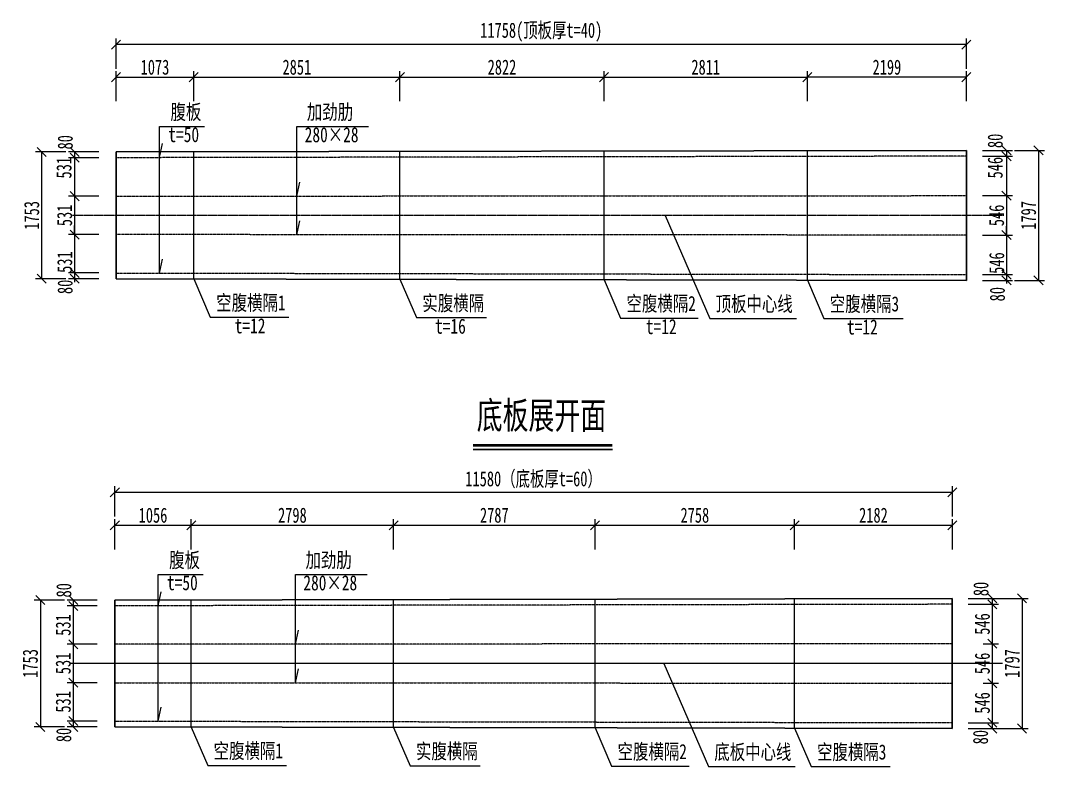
# Model space of a CAD drawing. Header units: millimetres. Extents: x -450182 to -147179, y 306993 to 695793.
# Drawn here: x -207779 to -193621, y 339247 to 349559 of the extents above; entities that cross this region are included whole.
import ezdxf
from ezdxf.enums import TextEntityAlignment as Align

# ---------------------------------------------------------------- set-up
doc = ezdxf.new("R2010")
doc.units = ezdxf.units.MM
doc.header["$PDMODE"] = 34
doc.linetypes.add('CENTER2', pattern=[28.575, 19.05, -3.175, 3.175, -3.175])
doc.linetypes.add('DASHED', pattern=[0.75, 0.5, -0.25])
doc.layers.get('Defpoints').update_dxf_attribs({"color": 8})
for name, color, linetype, lineweight in [('中心线', 4, 'CENTER2', 15), ('标注', 4, 'Continuous', 13), ('标注线及字体', 2, 'Continuous', 15), ('虚线', 4, 'DASHED', 15), ('钢板粗线', 1, 'Continuous', 25)]:
    doc.layers.add(name, color=color, linetype=linetype, lineweight=lineweight)
doc.styles.add('111', font='仿宋_GB2312.ttf', dxfattribs={"width": 0.7})
doc.styles.add('BM_Anno', font='仿宋_GB2312.ttf', dxfattribs={"width": 0.85})
doc.dimstyles.new('200', dxfattribs={"dimscale": 0, "dimtxt": 2.5, "dimasz": 1.5, "dimexe": 1, "dimexo": 1, "dimgap": 0.4, "dimtad": 1, "dimdec": 0, "dimdsep": 46, "dimtxsty": '111', "dimblk": 'OBLIQUE', "dimcen": 0, "dimclrd": 256, "dimclre": 256, "dimclrt": 256, "dimadec": 1, "dimazin": 2, "dimtfac": 1, "dimtdec": 0, "dimtmove": 2, "dimatfit": 3, "dimfxl": 4, "dimfxlon": 1, "dimtolj": 1, "dimlwd": -1, "dimlwe": -1, "dimarcsym": 0})

# ---------------------------------------------------------------- blocks, each defined once
blk = doc.blocks.new('_Oblique')
at = {"color": 0, "linetype": 'ByBlock', "lineweight": -2}
blk.add_line((-0.5, -0.5), (0.5, 0.5), dxfattribs=at)
blk = doc.blocks.new('*D138')
at = {"layer": 'Defpoints', "color": 0, "transparency": 16777216}
for p in [(-207031, 347662), (-206457, 347742), (-206457, 347662)]:
    blk.add_point(p, dxfattribs=at)
at = {"layer": '标注', "transparency": 16777216}
for p, q in [((-206698, 347742), (-207115, 347742)), ((-206698, 347662), (-207115, 347662)), ((-207031, 347742), (-207031, 347662))]:
    blk.add_line(p, q, dxfattribs=at)
at = {"layer": '标注', "transparency": 16777216, "xscale": 125, "yscale": 125, "zscale": 125}
for p, rotation in [((-207031, 347742), 90), ((-207031, 347662), 270)]:
    blk.add_blockref('_Oblique', p, dxfattribs=dict(at, rotation=rotation))
at = {"layer": '标注', "transparency": 16777216, "insert": (-207160, 347876), "char_height": 208.3, "attachment_point": 5, "rotation": 90, "style": '111'}
blk.add_mtext('\\A1;80', dxfattribs=at)
blk = doc.blocks.new('*D139')
at = {"layer": 'Defpoints', "color": 0, "transparency": 16777216}
for p in [(-206457, 347662), (-207031, 347131), (-206457, 347131)]:
    blk.add_point(p, dxfattribs=at)
at = {"layer": '标注', "transparency": 16777216}
for p, q in [((-206698, 347662), (-207115, 347662)), ((-207031, 347662), (-207031, 347131)), ((-206698, 347131), (-207115, 347131))]:
    blk.add_line(p, q, dxfattribs=at)
at = {"layer": '标注', "transparency": 16777216, "xscale": 125, "yscale": 125, "zscale": 125}
for p, rotation in [((-207031, 347662), 90), ((-207031, 347131), 270)]:
    blk.add_blockref('_Oblique', p, dxfattribs=dict(at, rotation=rotation))
at = {"layer": '标注', "transparency": 16777216, "insert": (-207177, 347524), "char_height": 208.3, "attachment_point": 5, "rotation": 90, "style": '111'}
blk.add_mtext('\\A1;531', dxfattribs=at)
blk = doc.blocks.new('*D140')
at = {"layer": 'Defpoints', "color": 0, "transparency": 16777216}
for p in [(-206457, 346600), (-207031, 346069), (-206457, 346069)]:
    blk.add_point(p, dxfattribs=at)
at = {"layer": '标注', "transparency": 16777216}
for p, q in [((-207031, 346600), (-207031, 346725)), ((-206698, 346600), (-207115, 346600)), ((-207031, 346600), (-207031, 346069)), ((-206698, 346069), (-207115, 346069)), ((-207031, 346069), (-207031, 345944))]:
    blk.add_line(p, q, dxfattribs=at)
at = {"layer": '标注', "transparency": 16777216, "xscale": 125, "yscale": 125, "zscale": 125}
for p, rotation in [((-207031, 346600), 270), ((-207031, 346069), 90)]:
    blk.add_blockref('_Oblique', p, dxfattribs=dict(at, rotation=rotation))
at = {"layer": '标注', "transparency": 16777216, "insert": (-207167, 346219), "char_height": 208.3, "attachment_point": 5, "rotation": 90, "style": '111'}
blk.add_mtext('\\A1;531', dxfattribs=at)
blk = doc.blocks.new('*D141')
at = {"layer": 'Defpoints', "color": 0, "transparency": 16777216}
for p in [(-206457, 346069), (-207031, 345989), (-206457, 345989)]:
    blk.add_point(p, dxfattribs=at)
at = {"layer": '标注', "transparency": 16777216}
for p, q in [((-206698, 346069), (-207115, 346069)), ((-207031, 346069), (-207031, 345989)), ((-206698, 345989), (-207115, 345989))]:
    blk.add_line(p, q, dxfattribs=at)
at = {"layer": '标注', "transparency": 16777216, "xscale": 125, "yscale": 125, "zscale": 125}
for p, rotation in [((-207031, 346069), 90), ((-207031, 345989), 270)]:
    blk.add_blockref('_Oblique', p, dxfattribs=dict(at, rotation=rotation))
at = {"layer": '标注', "transparency": 16777216, "insert": (-207162, 345877), "char_height": 208.3, "attachment_point": 5, "rotation": 90, "style": '111'}
blk.add_mtext('\\A1;80', dxfattribs=at)
blk = doc.blocks.new('*D142')
at = {"layer": 'Defpoints', "color": 0, "transparency": 16777216}
for p in [(-205384, 348776), (-206457, 347742), (-205384, 347742)]:
    blk.add_point(p, dxfattribs=at)
at = {"layer": '标注', "transparency": 16777216}
for p, q in [((-206457, 348442), (-206457, 348859)), ((-206457, 348776), (-205384, 348776)), ((-205384, 348442), (-205384, 348859))]:
    blk.add_line(p, q, dxfattribs=at)
at = {"layer": '标注', "transparency": 16777216, "xscale": 124.9999999999997, "yscale": 124.9999999999997, "zscale": 124.9999999999997, "rotation": 180}
blk.add_blockref('_Oblique', (-206457, 348776), dxfattribs=at)
at = {"layer": '标注', "transparency": 16777216, "xscale": 124.9999999999997, "yscale": 124.9999999999997, "zscale": 124.9999999999997}
blk.add_blockref('_Oblique', (-205384, 348776), dxfattribs=at)
at = {"layer": '标注', "transparency": 16777216, "insert": (-205920, 348913), "char_height": 208.3, "attachment_point": 5, "style": '111'}
blk.add_mtext('\\A1;1073', dxfattribs=at)
blk = doc.blocks.new('*D143')
at = {"layer": 'Defpoints', "color": 0, "transparency": 16777216}
for p in [(-202533, 348776), (-202533, 347749), (-205384, 347744)]:
    blk.add_point(p, dxfattribs=at)
at = {"layer": '标注', "transparency": 16777216}
for p, q in [((-205384, 348442), (-205384, 348859)), ((-205384, 348776), (-202533, 348776)), ((-202533, 348442), (-202533, 348859))]:
    blk.add_line(p, q, dxfattribs=at)
at = {"layer": '标注', "transparency": 16777216, "xscale": 124.9999999999997, "yscale": 124.9999999999997, "zscale": 124.9999999999997, "rotation": 180}
blk.add_blockref('_Oblique', (-205384, 348776), dxfattribs=at)
at = {"layer": '标注', "transparency": 16777216, "xscale": 124.9999999999997, "yscale": 124.9999999999997, "zscale": 124.9999999999997}
blk.add_blockref('_Oblique', (-202533, 348776), dxfattribs=at)
at = {"layer": '标注', "transparency": 16777216, "insert": (-203958, 348913), "char_height": 208.3, "attachment_point": 5, "style": '111'}
blk.add_mtext('\\A1;2851', dxfattribs=at)
blk = doc.blocks.new('*D144')
at = {"layer": 'Defpoints', "color": 0, "transparency": 16777216}
for p in [(-199711, 348776), (-202533, 347749), (-199711, 347755)]:
    blk.add_point(p, dxfattribs=at)
at = {"layer": '标注', "transparency": 16777216}
for p, q in [((-202533, 348442), (-202533, 348859)), ((-202533, 348776), (-199711, 348776)), ((-199711, 348442), (-199711, 348859))]:
    blk.add_line(p, q, dxfattribs=at)
at = {"layer": '标注', "transparency": 16777216, "xscale": 124.9999999999997, "yscale": 124.9999999999997, "zscale": 124.9999999999997, "rotation": 180}
blk.add_blockref('_Oblique', (-202533, 348776), dxfattribs=at)
at = {"layer": '标注', "transparency": 16777216, "xscale": 124.9999999999997, "yscale": 124.9999999999997, "zscale": 124.9999999999997}
blk.add_blockref('_Oblique', (-199711, 348776), dxfattribs=at)
at = {"layer": '标注', "transparency": 16777216, "insert": (-201122, 348913), "char_height": 208.3, "attachment_point": 5, "style": '111'}
blk.add_mtext('\\A1;2822', dxfattribs=at)
blk = doc.blocks.new('*D145')
at = {"layer": 'Defpoints', "color": 0, "transparency": 16777216}
for p in [(-196900, 348776), (-199711, 347755), (-196900, 347760)]:
    blk.add_point(p, dxfattribs=at)
at = {"layer": '标注', "transparency": 16777216}
for p, q in [((-199711, 348442), (-199711, 348859)), ((-199711, 348776), (-196900, 348776)), ((-196900, 348442), (-196900, 348859))]:
    blk.add_line(p, q, dxfattribs=at)
at = {"layer": '标注', "transparency": 16777216, "xscale": 124.9999999999997, "yscale": 124.9999999999997, "zscale": 124.9999999999997, "rotation": 180}
blk.add_blockref('_Oblique', (-199711, 348776), dxfattribs=at)
at = {"layer": '标注', "transparency": 16777216, "xscale": 124.9999999999997, "yscale": 124.9999999999997, "zscale": 124.9999999999997}
blk.add_blockref('_Oblique', (-196900, 348776), dxfattribs=at)
at = {"layer": '标注', "transparency": 16777216, "insert": (-198305, 348913), "char_height": 208.3, "attachment_point": 5, "style": '111'}
blk.add_mtext('\\A1;2811', dxfattribs=at)
blk = doc.blocks.new('*D146')
at = {"layer": 'Defpoints', "color": 0, "transparency": 16777216}
for p in [(-196900, 348776), (-196900, 347760), (-194701, 347764)]:
    blk.add_point(p, dxfattribs=at)
at = {"layer": '标注', "transparency": 16777216}
for p, q in [((-196900, 348442), (-196900, 348859)), ((-194701, 348776), (-196900, 348776)), ((-194701, 348442), (-194701, 348859))]:
    blk.add_line(p, q, dxfattribs=at)
at = {"layer": '标注', "transparency": 16777216, "xscale": 124.9999999999997, "yscale": 124.9999999999997, "zscale": 124.9999999999997, "rotation": 180}
blk.add_blockref('_Oblique', (-196900, 348776), dxfattribs=at)
at = {"layer": '标注', "transparency": 16777216, "xscale": 124.9999999999997, "yscale": 124.9999999999997, "zscale": 124.9999999999997}
blk.add_blockref('_Oblique', (-194701, 348776), dxfattribs=at)
at = {"layer": '标注', "transparency": 16777216, "insert": (-195800, 348913), "char_height": 208.3, "attachment_point": 5, "style": '111'}
blk.add_mtext('\\A1;2199', dxfattribs=at)
blk = doc.blocks.new('*D147')
at = {"layer": 'Defpoints', "color": 0, "transparency": 16777216}
for p in [(-194699, 347764), (-194699, 347684), (-194146, 347684)]:
    blk.add_point(p, dxfattribs=at)
at = {"layer": '标注', "transparency": 16777216}
for p, q in [((-194479, 347764), (-194062, 347764)), ((-194146, 347764), (-194146, 347684)), ((-194479, 347684), (-194062, 347684))]:
    blk.add_line(p, q, dxfattribs=at)
at = {"layer": '标注', "transparency": 16777216, "xscale": 124.9999999999997, "yscale": 124.9999999999997, "zscale": 124.9999999999997}
for p, rotation in [((-194146, 347764), 90), ((-194146, 347684), 270)]:
    blk.add_blockref('_Oblique', p, dxfattribs=dict(at, rotation=rotation))
at = {"layer": '标注', "transparency": 16777216, "insert": (-194302, 347895), "char_height": 208.3, "attachment_point": 5, "rotation": 90, "style": '111'}
blk.add_mtext('\\A1;80', dxfattribs=at)
blk = doc.blocks.new('*D148')
at = {"layer": 'Defpoints', "color": 0, "transparency": 16777216}
for p in [(-194699, 346047), (-194699, 345967), (-194146, 345967)]:
    blk.add_point(p, dxfattribs=at)
at = {"layer": '标注', "transparency": 16777216}
for p, q in [((-194479, 346047), (-194062, 346047)), ((-194146, 346047), (-194146, 345967)), ((-194479, 345967), (-194062, 345967))]:
    blk.add_line(p, q, dxfattribs=at)
at = {"layer": '标注', "transparency": 16777216, "xscale": 124.9999999999997, "yscale": 124.9999999999997, "zscale": 124.9999999999997}
for p, rotation in [((-194146, 346047), 90), ((-194146, 345967), 270)]:
    blk.add_blockref('_Oblique', p, dxfattribs=dict(at, rotation=rotation))
at = {"layer": '标注', "transparency": 16777216, "insert": (-194272, 345776), "char_height": 208.3, "attachment_point": 5, "rotation": 90, "style": '111'}
blk.add_mtext('\\A1;80', dxfattribs=at)
blk = doc.blocks.new('*D149')
at = {"layer": 'Defpoints', "color": 0, "transparency": 16777216}
for p in [(-206457, 347742), (-207487, 345989), (-206457, 345989)]:
    blk.add_point(p, dxfattribs=at)
at = {"layer": '标注', "transparency": 16777216}
for p, q in [((-207153, 347742), (-207570, 347742)), ((-207487, 347742), (-207487, 345989)), ((-207153, 345989), (-207570, 345989))]:
    blk.add_line(p, q, dxfattribs=at)
at = {"layer": '标注', "transparency": 16777216, "xscale": 124.9999999999999, "yscale": 124.9999999999999, "zscale": 124.9999999999999}
for p, rotation in [((-207487, 347742), 90), ((-207487, 345989), 270)]:
    blk.add_blockref('_Oblique', p, dxfattribs=dict(at, rotation=rotation))
at = {"layer": '标注', "transparency": 16777216, "insert": (-207624, 346865), "char_height": 208.3, "attachment_point": 5, "rotation": 90, "style": '111'}
blk.add_mtext('\\A1;1753', dxfattribs=at)
blk = doc.blocks.new('*D150')
at = {"layer": 'Defpoints', "color": 0, "transparency": 16777216}
for p in [(-194699, 347764), (-194699, 345967), (-193704, 345967)]:
    blk.add_point(p, dxfattribs=at)
at = {"layer": '标注', "transparency": 16777216}
for p, q in [((-194037, 347764), (-193621, 347764)), ((-193704, 347764), (-193704, 345967)), ((-194037, 345967), (-193621, 345967))]:
    blk.add_line(p, q, dxfattribs=at)
at = {"layer": '标注', "transparency": 16777216, "xscale": 124.9999999999999, "yscale": 124.9999999999999, "zscale": 124.9999999999999}
for p, rotation in [((-193704, 347764), 90), ((-193704, 345967), 270)]:
    blk.add_blockref('_Oblique', p, dxfattribs=dict(at, rotation=rotation))
at = {"layer": '标注', "transparency": 16777216, "insert": (-193841, 346865), "char_height": 208.3, "attachment_point": 5, "rotation": 90, "style": '111'}
blk.add_mtext('\\A1;1797', dxfattribs=at)
blk = doc.blocks.new('*D155')
at = {"layer": 'Defpoints', "color": 0, "transparency": 16777216}
for p in [(-206475, 341548), (-207050, 341468), (-206475, 341468)]:
    blk.add_point(p, dxfattribs=at)
at = {"layer": '标注', "transparency": 16777216}
for p, q in [((-206717, 341548), (-207133, 341548)), ((-207050, 341548), (-207050, 341468)), ((-206717, 341468), (-207133, 341468))]:
    blk.add_line(p, q, dxfattribs=at)
at = {"layer": '标注', "transparency": 16777216, "xscale": 125, "yscale": 125, "zscale": 125}
for p, rotation in [((-207050, 341548), 90), ((-207050, 341468), 270)]:
    blk.add_blockref('_Oblique', p, dxfattribs=dict(at, rotation=rotation))
at = {"layer": '标注', "transparency": 16777216, "insert": (-207179, 341683), "char_height": 208.3, "attachment_point": 5, "rotation": 90, "style": '111'}
blk.add_mtext('\\A1;80', dxfattribs=at)
blk = doc.blocks.new('*D156')
at = {"layer": 'Defpoints', "color": 0, "transparency": 16777216}
for p in [(-206475, 339875), (-207050, 339795), (-206475, 339795)]:
    blk.add_point(p, dxfattribs=at)
at = {"layer": '标注', "transparency": 16777216}
for p, q in [((-206717, 339875), (-207133, 339875)), ((-207050, 339875), (-207050, 339795)), ((-206717, 339795), (-207133, 339795))]:
    blk.add_line(p, q, dxfattribs=at)
at = {"layer": '标注', "transparency": 16777216, "xscale": 125, "yscale": 125, "zscale": 125}
for p, rotation in [((-207050, 339875), 90), ((-207050, 339795), 270)]:
    blk.add_blockref('_Oblique', p, dxfattribs=dict(at, rotation=rotation))
at = {"layer": '标注', "transparency": 16777216, "insert": (-207181, 339683), "char_height": 208.3, "attachment_point": 5, "rotation": 90, "style": '111'}
blk.add_mtext('\\A1;80', dxfattribs=at)
blk = doc.blocks.new('*D153')
at = {"layer": 'Defpoints', "color": 0, "transparency": 16777216}
for p in [(-194895, 343038), (-206475, 341541), (-194895, 341306)]:
    blk.add_point(p, dxfattribs=at)
at = {"layer": '标注', "transparency": 16777216}
for p, q in [((-206475, 342705), (-206475, 343121)), ((-194895, 342705), (-194895, 343121)), ((-206475, 343038), (-194895, 343038))]:
    blk.add_line(p, q, dxfattribs=at)
at = {"layer": '标注', "transparency": 16777216, "xscale": 124.9999999999997, "yscale": 124.9999999999997, "zscale": 124.9999999999997, "rotation": 180}
blk.add_blockref('_Oblique', (-206475, 343038), dxfattribs=at)
at = {"layer": '标注', "transparency": 16777216, "xscale": 124.9999999999997, "yscale": 124.9999999999997, "zscale": 124.9999999999997}
blk.add_blockref('_Oblique', (-194895, 343038), dxfattribs=at)
at = {"layer": '标注', "transparency": 16777216, "insert": (-200685, 343211), "char_height": 208.33, "attachment_point": 5, "style": '111'}
blk.add_mtext('\\A1;11580（底板厚t=60）', dxfattribs=at)
blk = doc.blocks.new('*D154')
at = {"layer": 'Defpoints', "color": 0, "transparency": 16777216}
for p in [(-194895, 341570), (-194895, 341490), (-194343, 341490)]:
    blk.add_point(p, dxfattribs=at)
at = {"layer": '标注', "transparency": 16777216}
for p, q in [((-194676, 341570), (-194259, 341570)), ((-194343, 341570), (-194343, 341490)), ((-194676, 341490), (-194259, 341490))]:
    blk.add_line(p, q, dxfattribs=at)
at = {"layer": '标注', "transparency": 16777216, "xscale": 124.9999999999997, "yscale": 124.9999999999997, "zscale": 124.9999999999997}
for p, rotation in [((-194343, 341570), 90), ((-194343, 341490), 270)]:
    blk.add_blockref('_Oblique', p, dxfattribs=dict(at, rotation=rotation))
at = {"layer": '标注', "transparency": 16777216, "insert": (-194499, 341701), "char_height": 208.3, "attachment_point": 5, "rotation": 90, "style": '111'}
blk.add_mtext('\\A1;80', dxfattribs=at)
blk = doc.blocks.new('*D151')
at = {"layer": 'Defpoints', "color": 0, "transparency": 16777216}
for p in [(-206475, 341548), (-207505, 339795), (-206475, 339795)]:
    blk.add_point(p, dxfattribs=at)
at = {"layer": '标注', "transparency": 16777216}
for p, q in [((-207172, 341548), (-207589, 341548)), ((-207505, 341548), (-207505, 339795)), ((-207172, 339795), (-207589, 339795))]:
    blk.add_line(p, q, dxfattribs=at)
at = {"layer": '标注', "transparency": 16777216, "xscale": 124.9999999999999, "yscale": 124.9999999999999, "zscale": 124.9999999999999}
for p, rotation in [((-207505, 341548), 90), ((-207505, 339795), 270)]:
    blk.add_blockref('_Oblique', p, dxfattribs=dict(at, rotation=rotation))
at = {"layer": '标注', "transparency": 16777216, "insert": (-207643, 340672), "char_height": 208.3, "attachment_point": 5, "rotation": 90, "style": '111'}
blk.add_mtext('\\A1;1753', dxfattribs=at)
blk = doc.blocks.new('*D152')
at = {"layer": 'Defpoints', "color": 0, "transparency": 16777216}
for p in [(-194717, 341570), (-194717, 339773), (-193931, 339773)]:
    blk.add_point(p, dxfattribs=at)
at = {"layer": '标注', "transparency": 16777216}
for p, q in [((-194264, 341570), (-193847, 341570)), ((-193931, 341570), (-193931, 339773)), ((-194264, 339773), (-193847, 339773))]:
    blk.add_line(p, q, dxfattribs=at)
at = {"layer": '标注', "transparency": 16777216, "xscale": 124.9999999999999, "yscale": 124.9999999999999, "zscale": 124.9999999999999}
for p, rotation in [((-193931, 341570), 90), ((-193931, 339773), 270)]:
    blk.add_blockref('_Oblique', p, dxfattribs=dict(at, rotation=rotation))
at = {"layer": '标注', "transparency": 16777216, "insert": (-194068, 340672), "char_height": 208.3, "attachment_point": 5, "rotation": 90, "style": '111'}
blk.add_mtext('\\A1;1797', dxfattribs=at)
blk = doc.blocks.new('*D158')
at = {"layer": 'Defpoints', "color": 0, "transparency": 16777216}
for p in [(-194699, 347684), (-194699, 347138), (-194146, 347138)]:
    blk.add_point(p, dxfattribs=at)
at = {"layer": '标注', "transparency": 16777216}
for p, q in [((-194479, 347684), (-194062, 347684)), ((-194146, 347684), (-194146, 347138)), ((-194479, 347138), (-194062, 347138))]:
    blk.add_line(p, q, dxfattribs=at)
at = {"layer": '标注', "transparency": 16777216, "xscale": 124.9999999999997, "yscale": 124.9999999999997, "zscale": 124.9999999999997}
for p, rotation in [((-194146, 347684), 90), ((-194146, 347138), 270)]:
    blk.add_blockref('_Oblique', p, dxfattribs=dict(at, rotation=rotation))
at = {"layer": '标注', "transparency": 16777216, "insert": (-194302, 347525), "char_height": 208.3, "attachment_point": 5, "rotation": 90, "style": '111'}
blk.add_mtext('\\A1;546', dxfattribs=at)
blk = doc.blocks.new('*D159')
at = {"layer": 'Defpoints', "color": 0, "transparency": 16777216}
for p in [(-194699, 346593), (-194699, 346047), (-194146, 346047)]:
    blk.add_point(p, dxfattribs=at)
at = {"layer": '标注', "transparency": 16777216}
for p, q in [((-194146, 346593), (-194146, 346718)), ((-194479, 346593), (-194062, 346593)), ((-194146, 346593), (-194146, 346047)), ((-194479, 346047), (-194062, 346047)), ((-194146, 346047), (-194146, 345922))]:
    blk.add_line(p, q, dxfattribs=at)
at = {"layer": '标注', "transparency": 16777216, "xscale": 124.9999999999997, "yscale": 124.9999999999997, "zscale": 124.9999999999997}
for p, rotation in [((-194146, 346593), 270), ((-194146, 346047), 90)]:
    blk.add_blockref('_Oblique', p, dxfattribs=dict(at, rotation=rotation))
at = {"layer": '标注', "transparency": 16777216, "insert": (-194281, 346206), "char_height": 208.3, "attachment_point": 5, "rotation": 90, "style": '111'}
blk.add_mtext('\\A1;546', dxfattribs=at)
blk = doc.blocks.new('*D199')
at = {"layer": 'Defpoints', "color": 0, "transparency": 16777216}
for p in [(-205419, 342582), (-206475, 341548), (-205419, 341306)]:
    blk.add_point(p, dxfattribs=at)
at = {"layer": '标注', "transparency": 16777216}
for p, q in [((-206475, 342249), (-206475, 342665)), ((-205419, 342249), (-205419, 342665)), ((-206475, 342582), (-205419, 342582))]:
    blk.add_line(p, q, dxfattribs=at)
at = {"layer": '标注', "transparency": 16777216, "xscale": 124.9999999999999, "yscale": 124.9999999999999, "zscale": 124.9999999999999, "rotation": 180}
blk.add_blockref('_Oblique', (-206475, 342582), dxfattribs=at)
at = {"layer": '标注', "transparency": 16777216, "xscale": 124.9999999999999, "yscale": 124.9999999999999, "zscale": 124.9999999999999}
blk.add_blockref('_Oblique', (-205419, 342582), dxfattribs=at)
at = {"layer": '标注', "transparency": 16777216, "insert": (-205947, 342720), "char_height": 208.3, "attachment_point": 5, "style": '111'}
blk.add_mtext('\\A1;1056', dxfattribs=at)
blk = doc.blocks.new('*D200')
at = {"layer": 'Defpoints', "color": 0, "transparency": 16777216}
for p in [(-202621, 342582), (-205419, 341306), (-202621, 341306)]:
    blk.add_point(p, dxfattribs=at)
at = {"layer": '标注', "transparency": 16777216}
for p, q in [((-205419, 342249), (-205419, 342665)), ((-202621, 342249), (-202621, 342665)), ((-205419, 342582), (-202621, 342582))]:
    blk.add_line(p, q, dxfattribs=at)
at = {"layer": '标注', "transparency": 16777216, "xscale": 124.9999999999999, "yscale": 124.9999999999999, "zscale": 124.9999999999999, "rotation": 180}
blk.add_blockref('_Oblique', (-205419, 342582), dxfattribs=at)
at = {"layer": '标注', "transparency": 16777216, "xscale": 124.9999999999999, "yscale": 124.9999999999999, "zscale": 124.9999999999999}
blk.add_blockref('_Oblique', (-202621, 342582), dxfattribs=at)
at = {"layer": '标注', "transparency": 16777216, "insert": (-204020, 342720), "char_height": 208.3, "attachment_point": 5, "style": '111'}
blk.add_mtext('\\A1;2798', dxfattribs=at)
blk = doc.blocks.new('*D201')
at = {"layer": 'Defpoints', "color": 0, "transparency": 16777216}
for p in [(-199834, 342582), (-202621, 341306), (-199834, 341306)]:
    blk.add_point(p, dxfattribs=at)
at = {"layer": '标注', "transparency": 16777216}
for p, q in [((-202621, 342249), (-202621, 342665)), ((-199834, 342249), (-199834, 342665)), ((-202621, 342582), (-199834, 342582))]:
    blk.add_line(p, q, dxfattribs=at)
at = {"layer": '标注', "transparency": 16777216, "xscale": 124.9999999999999, "yscale": 124.9999999999999, "zscale": 124.9999999999999, "rotation": 180}
blk.add_blockref('_Oblique', (-202621, 342582), dxfattribs=at)
at = {"layer": '标注', "transparency": 16777216, "xscale": 124.9999999999999, "yscale": 124.9999999999999, "zscale": 124.9999999999999}
blk.add_blockref('_Oblique', (-199834, 342582), dxfattribs=at)
at = {"layer": '标注', "transparency": 16777216, "insert": (-201228, 342720), "char_height": 208.3, "attachment_point": 5, "style": '111'}
blk.add_mtext('\\A1;2787', dxfattribs=at)
blk = doc.blocks.new('*D202')
at = {"layer": 'Defpoints', "color": 0, "transparency": 16777216}
for p in [(-197076, 342582), (-199834, 341306), (-197076, 341306)]:
    blk.add_point(p, dxfattribs=at)
at = {"layer": '标注', "transparency": 16777216}
for p, q in [((-199834, 342249), (-199834, 342665)), ((-197076, 342249), (-197076, 342665)), ((-199834, 342582), (-197076, 342582))]:
    blk.add_line(p, q, dxfattribs=at)
at = {"layer": '标注', "transparency": 16777216, "xscale": 124.9999999999999, "yscale": 124.9999999999999, "zscale": 124.9999999999999, "rotation": 180}
blk.add_blockref('_Oblique', (-199834, 342582), dxfattribs=at)
at = {"layer": '标注', "transparency": 16777216, "xscale": 124.9999999999999, "yscale": 124.9999999999999, "zscale": 124.9999999999999}
blk.add_blockref('_Oblique', (-197076, 342582), dxfattribs=at)
at = {"layer": '标注', "transparency": 16777216, "insert": (-198455, 342720), "char_height": 208.3, "attachment_point": 5, "style": '111'}
blk.add_mtext('\\A1;2758', dxfattribs=at)
blk = doc.blocks.new('*D203')
at = {"layer": 'Defpoints', "color": 0, "transparency": 16777216}
for p in [(-194895, 342582), (-197076, 341306), (-194895, 341306)]:
    blk.add_point(p, dxfattribs=at)
at = {"layer": '标注', "transparency": 16777216}
for p, q in [((-197076, 342249), (-197076, 342665)), ((-194895, 342249), (-194895, 342665)), ((-197076, 342582), (-194895, 342582))]:
    blk.add_line(p, q, dxfattribs=at)
at = {"layer": '标注', "transparency": 16777216, "xscale": 124.9999999999999, "yscale": 124.9999999999999, "zscale": 124.9999999999999, "rotation": 180}
blk.add_blockref('_Oblique', (-197076, 342582), dxfattribs=at)
at = {"layer": '标注', "transparency": 16777216, "xscale": 124.9999999999999, "yscale": 124.9999999999999, "zscale": 124.9999999999999}
blk.add_blockref('_Oblique', (-194895, 342582), dxfattribs=at)
at = {"layer": '标注', "transparency": 16777216, "insert": (-195986, 342720), "char_height": 208.3, "attachment_point": 5, "style": '111'}
blk.add_mtext('\\A1;2182', dxfattribs=at)
blk = doc.blocks.new('*D227')
at = {"layer": 'Defpoints', "color": 0, "transparency": 16777216}
for p in [(-206457, 347131), (-207031, 346600), (-206457, 346600)]:
    blk.add_point(p, dxfattribs=at)
at = {"layer": '标注', "transparency": 16777216}
for p, q in [((-206698, 347131), (-207115, 347131)), ((-207031, 347131), (-207031, 346600)), ((-206698, 346600), (-207115, 346600))]:
    blk.add_line(p, q, dxfattribs=at)
at = {"layer": '标注', "transparency": 16777216, "xscale": 124.9999999999999, "yscale": 124.9999999999999, "zscale": 124.9999999999999}
for p, rotation in [((-207031, 347131), 90), ((-207031, 346600), 270)]:
    blk.add_blockref('_Oblique', p, dxfattribs=dict(at, rotation=rotation))
at = {"layer": '标注', "transparency": 16777216, "insert": (-207169, 346865), "char_height": 208.3, "attachment_point": 5, "rotation": 90, "style": '111'}
blk.add_mtext('\\A1;531', dxfattribs=at)
blk = doc.blocks.new('*D228')
at = {"layer": 'Defpoints', "color": 0, "transparency": 16777216}
for p in [(-194699, 347138), (-194699, 346593), (-194146, 346593)]:
    blk.add_point(p, dxfattribs=at)
at = {"layer": '标注', "transparency": 16777216}
for p, q in [((-194479, 347138), (-194062, 347138)), ((-194146, 347138), (-194146, 346593)), ((-194479, 346593), (-194062, 346593))]:
    blk.add_line(p, q, dxfattribs=at)
at = {"layer": '标注', "transparency": 16777216, "xscale": 124.9999999999999, "yscale": 124.9999999999999, "zscale": 124.9999999999999}
for p, rotation in [((-194146, 347138), 90), ((-194146, 346593), 270)]:
    blk.add_blockref('_Oblique', p, dxfattribs=dict(at, rotation=rotation))
at = {"layer": '标注', "transparency": 16777216, "insert": (-194283, 346865), "char_height": 208.3, "attachment_point": 5, "rotation": 90, "style": '111'}
blk.add_mtext('\\A1;546', dxfattribs=at)
blk = doc.blocks.new('*D615')
at = {"layer": 'Defpoints', "color": 0, "transparency": 16777216}
for p in [(-206476, 341468), (-207050, 340937), (-206475, 340937)]:
    blk.add_point(p, dxfattribs=at)
at = {"layer": '标注', "transparency": 16777216}
for p, q in [((-206717, 341468), (-207133, 341468)), ((-207050, 341468), (-207050, 340937)), ((-206717, 340937), (-207133, 340937))]:
    blk.add_line(p, q, dxfattribs=at)
at = {"layer": '标注', "transparency": 16777216, "xscale": 124.9999999999997, "yscale": 124.9999999999997, "zscale": 124.9999999999997}
for p, rotation in [((-207050, 341468), 90), ((-207050, 340937), 270)]:
    blk.add_blockref('_Oblique', p, dxfattribs=dict(at, rotation=rotation))
at = {"layer": '标注', "transparency": 16777216, "insert": (-207188, 341203), "char_height": 208.3, "attachment_point": 5, "rotation": 90, "style": '111'}
blk.add_mtext('\\A1;531', dxfattribs=at)
blk = doc.blocks.new('*D616')
at = {"layer": 'Defpoints', "color": 0, "transparency": 16777216}
for p in [(-206475, 340937), (-207050, 340406), (-206476, 340406)]:
    blk.add_point(p, dxfattribs=at)
at = {"layer": '标注', "transparency": 16777216}
for p, q in [((-206717, 340937), (-207133, 340937)), ((-207050, 340937), (-207050, 340406)), ((-206717, 340406), (-207133, 340406))]:
    blk.add_line(p, q, dxfattribs=at)
at = {"layer": '标注', "transparency": 16777216, "xscale": 124.9999999999997, "yscale": 124.9999999999997, "zscale": 124.9999999999997}
for p, rotation in [((-207050, 340937), 90), ((-207050, 340406), 270)]:
    blk.add_blockref('_Oblique', p, dxfattribs=dict(at, rotation=rotation))
at = {"layer": '标注', "transparency": 16777216, "insert": (-207188, 340672), "char_height": 208.3, "attachment_point": 5, "rotation": 90, "style": '111'}
blk.add_mtext('\\A1;531', dxfattribs=at)
blk = doc.blocks.new('*D617')
at = {"layer": 'Defpoints', "color": 0, "transparency": 16777216}
for p in [(-206476, 340406), (-207050, 339875), (-206477, 339875)]:
    blk.add_point(p, dxfattribs=at)
at = {"layer": '标注', "transparency": 16777216}
for p, q in [((-206717, 340406), (-207133, 340406)), ((-207050, 340406), (-207050, 339875)), ((-206717, 339875), (-207133, 339875))]:
    blk.add_line(p, q, dxfattribs=at)
at = {"layer": '标注', "transparency": 16777216, "xscale": 124.9999999999997, "yscale": 124.9999999999997, "zscale": 124.9999999999997}
for p, rotation in [((-207050, 340406), 90), ((-207050, 339875), 270)]:
    blk.add_blockref('_Oblique', p, dxfattribs=dict(at, rotation=rotation))
at = {"layer": '标注', "transparency": 16777216, "insert": (-207188, 340141), "char_height": 208.3, "attachment_point": 5, "rotation": 90, "style": '111'}
blk.add_mtext('\\A1;531', dxfattribs=at)
blk = doc.blocks.new('*D618')
at = {"layer": 'Defpoints', "color": 0, "transparency": 16777216}
for p in [(-194923, 339853), (-194924, 339773), (-194343, 339773)]:
    blk.add_point(p, dxfattribs=at)
at = {"layer": '标注', "transparency": 16777216}
for p, q in [((-194676, 339853), (-194259, 339853)), ((-194343, 339853), (-194343, 339773)), ((-194676, 339773), (-194259, 339773))]:
    blk.add_line(p, q, dxfattribs=at)
at = {"layer": '标注', "transparency": 16777216, "xscale": 124.9999999999997, "yscale": 124.9999999999997, "zscale": 124.9999999999997}
for p, rotation in [((-194343, 339853), 90), ((-194343, 339773), 270)]:
    blk.add_blockref('_Oblique', p, dxfattribs=dict(at, rotation=rotation))
at = {"layer": '标注', "transparency": 16777216, "insert": (-194505, 339653), "char_height": 208.3, "attachment_point": 5, "rotation": 90, "style": '111'}
blk.add_mtext('\\A1;80', dxfattribs=at)
blk = doc.blocks.new('*D619')
at = {"layer": 'Defpoints', "color": 0, "transparency": 16777216}
for p in [(-206457, 349226), (-206457, 348055), (-194701, 348077)]:
    blk.add_point(p, dxfattribs=at)
at = {"layer": '标注', "transparency": 16777216}
for p, q in [((-206457, 348893), (-206457, 349310)), ((-194701, 348893), (-194701, 349310)), ((-194701, 349226), (-206457, 349226))]:
    blk.add_line(p, q, dxfattribs=at)
at = {"layer": '标注', "transparency": 16777216, "xscale": 124.9999999999997, "yscale": 124.9999999999997, "zscale": 124.9999999999997, "rotation": 180}
blk.add_blockref('_Oblique', (-206457, 349226), dxfattribs=at)
at = {"layer": '标注', "transparency": 16777216, "xscale": 124.9999999999997, "yscale": 124.9999999999997, "zscale": 124.9999999999997}
blk.add_blockref('_Oblique', (-194701, 349226), dxfattribs=at)
at = {"layer": '标注', "transparency": 16777216, "insert": (-200579, 349397), "char_height": 208.33, "attachment_point": 5, "style": '111'}
blk.add_mtext('\\A1;11758(顶板厚t=40)', dxfattribs=at)
blk = doc.blocks.new('*D620')
at = {"layer": 'Defpoints', "color": 0, "transparency": 16777216}
for p in [(-194895, 341490), (-194895, 340944), (-194343, 340944)]:
    blk.add_point(p, dxfattribs=at)
at = {"layer": '标注', "transparency": 16777216}
for p, q in [((-194468, 341490), (-194259, 341490)), ((-194343, 341490), (-194343, 340944)), ((-194468, 340944), (-194259, 340944))]:
    blk.add_line(p, q, dxfattribs=at)
at = {"layer": '标注', "transparency": 16777216, "xscale": 124.9999999999999, "yscale": 124.9999999999999, "zscale": 124.9999999999999}
for p, rotation in [((-194343, 341490), 90), ((-194343, 340944), 270)]:
    blk.add_blockref('_Oblique', p, dxfattribs=dict(at, rotation=rotation))
at = {"layer": '标注', "transparency": 16777216, "insert": (-194480, 341217), "char_height": 208.3, "attachment_point": 5, "rotation": 90, "style": '111'}
blk.add_mtext('\\A1;546', dxfattribs=at)
blk = doc.blocks.new('*D621')
at = {"layer": 'Defpoints', "color": 0, "transparency": 16777216}
for p in [(-194895, 340944), (-194896, 340399), (-194343, 340399)]:
    blk.add_point(p, dxfattribs=at)
at = {"layer": '标注', "transparency": 16777216}
for p, q in [((-194468, 340944), (-194259, 340944)), ((-194343, 340944), (-194343, 340399)), ((-194468, 340399), (-194259, 340399))]:
    blk.add_line(p, q, dxfattribs=at)
at = {"layer": '标注', "transparency": 16777216, "xscale": 124.9999999999999, "yscale": 124.9999999999999, "zscale": 124.9999999999999}
for p, rotation in [((-194343, 340944), 90), ((-194343, 340399), 270)]:
    blk.add_blockref('_Oblique', p, dxfattribs=dict(at, rotation=rotation))
at = {"layer": '标注', "transparency": 16777216, "insert": (-194480, 340672), "char_height": 208.3, "attachment_point": 5, "rotation": 90, "style": '111'}
blk.add_mtext('\\A1;546', dxfattribs=at)
blk = doc.blocks.new('*D622')
at = {"layer": 'Defpoints', "color": 0, "transparency": 16777216}
for p in [(-194895, 340399), (-194923, 339853), (-194343, 339853)]:
    blk.add_point(p, dxfattribs=at)
at = {"layer": '标注', "transparency": 16777216}
for p, q in [((-194468, 340399), (-194259, 340399)), ((-194343, 340399), (-194343, 339853)), ((-194468, 339853), (-194259, 339853))]:
    blk.add_line(p, q, dxfattribs=at)
at = {"layer": '标注', "transparency": 16777216, "xscale": 124.9999999999999, "yscale": 124.9999999999999, "zscale": 124.9999999999999}
for p, rotation in [((-194343, 340399), 90), ((-194343, 339853), 270)]:
    blk.add_blockref('_Oblique', p, dxfattribs=dict(at, rotation=rotation))
at = {"layer": '标注', "transparency": 16777216, "insert": (-194480, 340126), "char_height": 208.3, "attachment_point": 5, "rotation": 90, "style": '111'}
blk.add_mtext('\\A1;546', dxfattribs=at)

msp = doc.modelspace()

# ---------------------------------------------------------------- linework, layer by layer
at = {"color": 4}
msp.add_line((-201520.4, 343627.3), (-199595.2, 343627.3), dxfattribs=at)
at = {"color": 6, "const_width": 36}
msp.add_lwpolyline([(-201520.4, 343687.3), (-199595.2, 343687.3)], dxfattribs=at)
at = {"layer": '中心线', "ltscale": 0.5}
for p, q in [((-194185, 346865.4), (-207077.9, 346865.4)), ((-194203.7, 340671.6), (-207096.5, 340671.6))]:
    msp.add_line(p, q, dxfattribs=at)
at = {"layer": '标注'}
for p, q in [((-205858.5, 346067.8), (-205858.5, 348093.6)), ((-205858.5, 348093.6), (-205236.5, 348093.6)), ((-203959.5, 346598.4), (-203959.5, 348093.6)), ((-203959.5, 348093.6), (-202965.7, 348093.6)), ((-205858.5, 347663.1), (-205816.2, 347856.8)), ((-203959.4, 347132.5), (-203917.1, 347326.2)), ((-203959.4, 346598.4), (-203917.1, 346792.1)), ((-198864, 346865.4), (-198249.4, 345441.2)), ((-205858.5, 346067.8), (-205816.2, 346261.6)), ((-205383.8, 345986.9), (-205155.2, 345457.1)), ((-202532.8, 345981.6), (-202304.2, 345451.8)), ((-199710.8, 345976.3), (-199482.2, 345446.5)), ((-196899.8, 345971.1), (-196671.2, 345441.2)), ((-205155.2, 345457.1), (-204066.9, 345457.1)), ((-202304.2, 345451.8), (-201334.8, 345451.8)), ((-199482.2, 345446.5), (-198408.4, 345446.5)), ((-198249.4, 345441.2), (-197049.1, 345441.2)), ((-196671.2, 345441.2), (-195577, 345441.2)), ((-205877.2, 339873.9), (-205877.2, 341899.7)), ((-205877.2, 341899.7), (-205255.2, 341899.7)), ((-203978.1, 340404.5), (-203978.1, 341899.7)), ((-203978.1, 341899.7), (-202984.4, 341899.7)), ((-205877.2, 341469.2), (-205834.9, 341662.9)), ((-203977.7, 340938.6), (-203935.4, 341132.4)), ((-198882.7, 340671.6), (-198268.1, 339247.3)), ((-203978.1, 340404.5), (-203935.8, 340598.2)), ((-205877.2, 339873.9), (-205834.9, 340067.7)), ((-205419.5, 339793.1), (-205190.8, 339263.2)), ((-202621.5, 339787.8), (-202392.8, 339258)), ((-199834.5, 339782.6), (-199605.8, 339252.8)), ((-197076.5, 339777.2), (-196847.8, 339247.3)), ((-205190.8, 339263.2), (-204102.5, 339263.2)), ((-202392.8, 339258), (-201423.4, 339258)), ((-199605.8, 339252.8), (-198532.1, 339252.8)), ((-198268.1, 339247.3), (-197067.8, 339247.3)), ((-196847.8, 339247.3), (-195753.7, 339247.3))]:
    msp.add_line(p, q, dxfattribs=at)
at = {"layer": '虚线', "color": 6, "ltscale": 4}
for p, q in [((-202532.8, 345981.6), (-202532.8, 347749.3)), ((-199710.8, 345976.3), (-199710.8, 347754.6)), ((-196899.8, 345971.1), (-196899.8, 347759.8)), ((-205383.8, 345986.9), (-205383.8, 347744)), ((-205419.5, 339793.1), (-205419.5, 341550)), ((-202621.5, 339787.8), (-202621.5, 341555.3)), ((-199834.5, 339782.6), (-199834.5, 341560.5)), ((-197076.5, 339777.2), (-197076.5, 341565.6))]:
    msp.add_line(p, q, dxfattribs=at)
at = {"layer": '虚线', "ltscale": 5}
for p, q in [((-194698.6, 347683.9), (-206456.6, 347661.9)), ((-206456.6, 347130.9), (-194699, 347138.3)), ((-194699.2, 346592.6), (-206456.6, 346599.9)), ((-206456.6, 346068.9), (-194698.6, 346046.9)), ((-194895.5, 341489.7), (-206475.3, 341468.1)), ((-194895.5, 340944.3), (-206475.3, 340937.1)), ((-206475.3, 340406.1), (-194895.5, 340398.8)), ((-206475.3, 339875.1), (-194895.5, 339853.4))]:
    msp.add_line(p, q, dxfattribs=at)
at = {"layer": '钢板粗线'}
for p, q in [((-194698.8, 347763.9), (-206456.8, 347741.9)), ((-194698.8, 347763.9), (-194698.8, 345966.9)), ((-206456.8, 347741.9), (-206456.8, 345988.9)), ((-206456.8, 345988.9), (-194698.8, 345966.9)), ((-194895.5, 341569.7), (-206475.5, 341548.1)), ((-206475.5, 341548.1), (-206475.5, 339795.1)), ((-194895.5, 341569.7), (-194895.5, 339773.4)), ((-206475.5, 339795.1), (-194895.5, 339773.4))]:
    msp.add_line(p, q, dxfattribs=at)

# ---------------------------------------------------------------- texts
at = {"layer": '标注', "linetype": 'DASHED', "style": 'BM_Anno', "width": 0.75}
for s, p in [('腹板', (-205705.4, 348128.7)), ('加劲肋', (-203820.2, 348128.7)), ('t=50', (-205734.9, 347815.6)), ('280×28', (-203849.7, 347813.6)), ('空腹横隔1', (-205073.3, 345491.5)), ('实腹横隔', (-202222.3, 345486.1)), ('空腹横隔2', (-199400.3, 345480.9)), ('顶板中心线', (-198167.6, 345475.6)), ('空腹横隔3', (-196589.3, 345475.6)), ('t=12', (-204817.7, 345172.6)), ('t=16', (-202047.3, 345167.3)), ('t=12', (-199132.7, 345162)), ('t=12', (-196351.6, 345156.7)), ('腹板', (-205724.1, 341934.9)), ('加劲肋', (-203838.9, 341934.9)), ('t=50', (-205753.6, 341621.7)), ('280×28', (-203868.4, 341619.7)), ('空腹横隔1', (-205109, 339297.6)), ('实腹横隔', (-202311, 339292.4)), ('空腹横隔2', (-199524, 339287.2)), ('底板中心线', (-198186.3, 339281.7)), ('空腹横隔3', (-196766, 339281.7))]:
    msp.add_text(s, height=208.33, dxfattribs=at).set_placement(p, align=Align.BOTTOM_LEFT)
at = {"layer": '标注线及字体', "color": 0, "style": '111', "width": 0.7}
msp.add_text('底板展开面', height=375, dxfattribs=at).set_placement((-200576.5, 344108.3), align=Align.MIDDLE)

# ---------------------------------------------------------------- dimensions: what is measured, and where the dimension line sits
at = {"layer": '标注'}
for base, p1, p2, text, picture, middle in [((-206456.8, 349226.2), (-194700.8, 348077.1), (-206456.8, 348055.1), '11758(顶板厚t=40)', '*D619', (-200578.8, 349396.9)), ((-194895.5, 343038.1), (-206475.5, 341540.5), (-194895.5, 341305.9), '<>（底板厚t=60）', '*D153', (-200685.5, 343210.5)), ((-194895.5, 342582.1), (-197076.5, 341305.9), (-194895.5, 341305.9), '2182', '*D203', (-195986, 342719.6))]:
    dim = msp.add_linear_dim(base=base, p1=p1, p2=p2, text=text, dimstyle='200', override={"dimscale": 83.333333, "dimarcsym": 1}, dxfattribs=at)
    dim.commit()
    dim.dimension.update_dxf_attribs({"geometry": picture, "text_midpoint": middle})
for base, p1, p2, picture, middle in [((-205383.8, 348775.5), (-206456.8, 347741.9), (-205383.8, 347741.9), '*D142', (-205920.3, 348913)), ((-202532.8, 348775.5), (-205383.8, 347744), (-202532.8, 347749.3), '*D143', (-203958.3, 348913)), ((-199710.8, 348775.5), (-202532.8, 347749.3), (-199710.8, 347754.6), '*D144', (-201121.8, 348913)), ((-196899.8, 348775.5), (-199710.8, 347754.6), (-196899.8, 347759.8), '*D145', (-198305.3, 348913)), ((-196899.8, 348775.5), (-194700.8, 347763.9), (-196899.8, 347759.8), '*D146', (-195800.3, 348913)), ((-205419.5, 342582.1), (-206475.5, 341548.1), (-205419.5, 341305.9), '*D199', (-205947.5, 342719.6)), ((-202621.5, 342582.1), (-205419.5, 341305.9), (-202621.5, 341305.9), '*D200', (-204020.5, 342719.6)), ((-199834.5, 342582.1), (-202621.5, 341305.9), (-199834.5, 341305.9), '*D201', (-201228, 342719.6)), ((-197076.5, 342582.1), (-199834.5, 341305.9), (-197076.5, 341305.9), '*D202', (-198455.5, 342719.6))]:
    dim = msp.add_linear_dim(base=base, p1=p1, p2=p2, dimstyle='200', override={"dimscale": 83.333333, "dimarcsym": 1}, dxfattribs=at)
    dim.commit()
    dim.dimension.update_dxf_attribs({"geometry": picture, "text_midpoint": middle})
for base, p1, p2, picture, middle in [((-207031.3, 347661.9), (-206456.8, 347741.9), (-206456.6, 347661.9), '*D138', (-207159.8, 347876.4)), ((-194145.7, 347683.9), (-194698.8, 347763.9), (-194698.6, 347683.9), '*D147', (-194302.3, 347895)), ((-207031.3, 347130.9), (-206456.6, 347661.9), (-206456.6, 347130.9), '*D139', (-207177.4, 347523.9)), ((-194145.7, 347138.3), (-194698.8, 347683.9), (-194699, 347138.3), '*D158', (-194301.6, 347524.5)), ((-207031.3, 346068.9), (-206456.6, 346599.9), (-206456.6, 346068.9), '*D140', (-207167, 346219.4)), ((-194145.7, 346046.9), (-194699.2, 346592.6), (-194699.4, 346046.9), '*D159', (-194281.2, 346206.2)), ((-207031.3, 345988.9), (-206456.6, 346068.9), (-206456.8, 345988.9), '*D141', (-207162.1, 345877.4)), ((-194145.7, 345966.9), (-194698.6, 346046.9), (-194698.8, 345966.9), '*D148', (-194272.2, 345775.7)), ((-207050, 341468.1), (-206475.5, 341548.1), (-206475.3, 341468.1), '*D155', (-207178.5, 341682.5)), ((-194342.5, 341489.7), (-194895.5, 341569.7), (-194895.5, 341489.7), '*D154', (-194499.2, 341700.8)), ((-207050, 339795.1), (-206475.3, 339875.1), (-206475.5, 339795.1), '*D156', (-207180.7, 339683.5)), ((-194342.5, 339773.4), (-194923.5, 339853.4), (-194923.6, 339773.4), '*D618', (-194505.1, 339653))]:
    dim = msp.add_linear_dim(base=base, p1=p1, p2=p2, angle=90, dimstyle='200', override={"dimscale": 83.333333, "dimarcsym": 1}, dxfattribs=at)
    dim.commit()
    dim.dimension.update_dxf_attribs({"geometry": picture, "text_midpoint": middle, "dimtype": 160})
for base, p1, p2, picture, middle in [((-207486.6, 345988.9), (-206456.8, 347741.9), (-206456.8, 345988.9), '*D149', (-207624.1, 346865.4)), ((-193703.9, 345966.9), (-194698.8, 347763.9), (-194698.8, 345966.9), '*D150', (-193841.4, 346865.4)), ((-207031.3, 346599.9), (-206456.6, 347130.9), (-206456.6, 346599.9), '*D227', (-207168.8, 346865.4)), ((-194145.7, 346592.6), (-194699, 347138.3), (-194699.2, 346592.6), '*D228', (-194283.2, 346865.4)), ((-207505.3, 339795.1), (-206475.5, 341548.1), (-206475.5, 339795.1), '*D151', (-207642.8, 340671.6)), ((-207050, 340937.1), (-206476, 341468.1), (-206475.3, 340937.1), '*D615', (-207187.5, 341202.6)), ((-193930.5, 339773.1), (-194717.5, 341570.1), (-194717.5, 339773.1), '*D152', (-194068, 340671.6)), ((-207050, 340406.1), (-206475.3, 340937.1), (-206475.7, 340406.1), '*D616', (-207187.5, 340671.6)), ((-207050, 339875.1), (-206475.7, 340406.1), (-206476.7, 339875.1), '*D617', (-207187.5, 340140.6))]:
    dim = msp.add_linear_dim(base=base, p1=p1, p2=p2, angle=90, dimstyle='200', override={"dimscale": 83.333333, "dimarcsym": 1}, dxfattribs=at)
    dim.commit()
    dim.dimension.update_dxf_attribs({"geometry": picture, "text_midpoint": middle})
for base, p1, p2, picture, middle in [((-194342.5, 340944.3), (-194895.5, 341489.7), (-194895.5, 340944.3), '*D620', (-194480, 341217)), ((-194342.5, 340398.8), (-194895.5, 340944.3), (-194895.8, 340398.8), '*D621', (-194480, 340671.6)), ((-194342.5, 339853.4), (-194895.5, 340398.8), (-194923.5, 339853.4), '*D622', (-194480, 340126.1))]:
    dim = msp.add_linear_dim(base=base, p1=p1, p2=p2, angle=90, text='546', dimstyle='200', override={"dimscale": 83.333333, "dimfxl": 1.5, "dimarcsym": 1}, dxfattribs=at)
    dim.commit()
    dim.dimension.update_dxf_attribs({"geometry": picture, "text_midpoint": middle})

doc.saveas('drawing.dxf')
